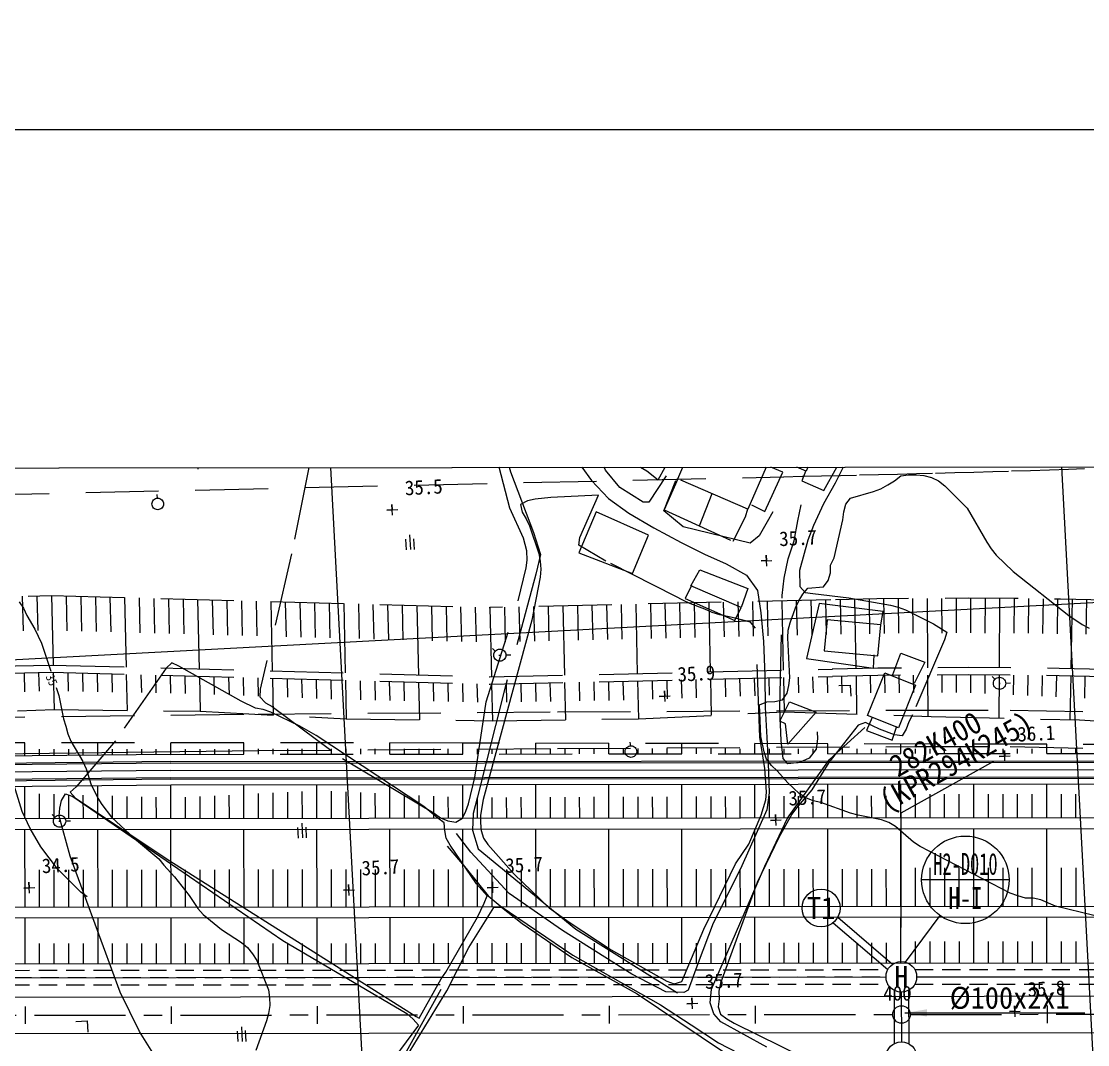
# Model space of a CAD drawing. Header units: millimetres. Extents: x 12262 to 13058, y 1103 to 1809.
# Drawn here: x 12825.9 to 12972, y 1493.7 to 1633.9 of the extents above; entities that cross this region are included whole.
import ezdxf
from ezdxf.enums import TextEntityAlignment as Align
from ezdxf.xclip import XClip

# ---------------------------------------------------------------- set-up
doc = ezdxf.new("R2010")
doc.units = ezdxf.units.MM
doc.header["$LTSCALE"] = 10
doc.header["$MEASUREMENT"] = 0
doc.header["$XCLIPFRAME"] = 2
for name, pattern in [('A-CENTR01', [2, 1.25, -0.25, 0.25, -0.25]), ('DASHEDX2', [1.5, 1, -0.5]), ('HIDDEN', [0.375, 0.25, -0.125])]:
    doc.linetypes.add(name, pattern=pattern)
for name, color, linetype in [('TN-CABL', 4, 'Continuous'), ('TN-MANH', 4, 'Continuous'), ('TT-WIRE-EQPM', 6, 'Continuous'), ('TZ-BASE', 253, 'Continuous'), ('TZ-CABL', 4, 'Continuous')]:
    doc.layers.add(name, color=color, linetype=linetype)
doc.layers.add('TX-PAPR', color=2, linetype='Continuous', plot=False)
doc.styles.add('GR', font='GulimChe.ttf')
doc.styles.get("Standard").update_dxf_attribs({"font": 'GulimChe.ttf'})
doc.linetypes.add('ZIGZAG', pattern='A,0.0001,-0.2,[131,ltypeshp.shx,S=0.2,R=0,X=-0.2,Y=0],-0.4,[131,ltypeshp.shx,S=0.2,R=180,X=0.2,Y=0],-0.2', length=0.8001)
doc.dimstyles.get("Standard").update_dxf_attribs({"dimtxt": 0.18, "dimasz": 0.18, "dimexe": 0.18, "dimexo": 0.0625, "dimgap": 0.09, "dimtad": 0, "dimtih": 1, "dimtoh": 1, "dimdec": 4, "dimzin": 0, "dimdsep": 46, "dimtxsty": 'Standard', "dimcen": 0.09, "dimadec": 0, "dimazin": 0, "dimtfac": 1, "dimtdec": 4, "dimtofl": 0, "dimtmove": 0, "dimatfit": 3, "dimfxl": 0, "dimtolj": 1, "dimtzin": 0, "dimarcsym": 0})

# ---------------------------------------------------------------- blocks, each defined once
blk = doc.blocks.new('JD-FG1DGHDHG')
at = {"layer": 'TZ-BASE'}
for p, q in [((518.52, 136.58), (537.1, -213.28)), ((618.66, 136.58), (637.24, -213.28)), ((699.43, 60.82), (154.41, 31.88)), ((549.34, 54.54, 36), (542.7, 29.98, 36)), ((545.66, 45.19, 36.68), (541.86, 30.14, 36.68)), ((541.53, 32.98, 36), (543.09, 43.35, 36)), ((594.06, 40.17, 37), (590.02, 35.05, 37)), ((590.13, 35.47, 36.27), (594.98, 39.84, 36.27)), ((492.3, 38.02, 36), (486.9, 31.71, 36)), ((534.57, 29.01, 36), (519.82, 38.76, 36)), ((581.29, 34.2, 36), (580.6, 38.5, 36)), ((581.54, 38.49, 36.61), (581.74, 34.95, 36.61)), ((486.19, 37.96, 35), (487.85, 35.16, 35)), ((614.17, 35.17, 36.1), (614.09, 36.67, 36.1)), ((499.89, 36.16), (319.88, 34.22)), ((487.85, 35.16, 35), (488.28, 34.19, 35)), ((523.41, 35.58, 36), (535.96, 28.08, 36)), ((581.52, 35.49, 36), (581.19, 36.5, 36)), ((582.19, 34.63, 36), (581.52, 35.49, 36)), ((584.44, 34.86, 36.45), (583.77, 35.61, 36.45)), ((584.38, 27.43, 36.27), (590.13, 35.47, 36.27)), ((587.35, 35.66, 36.45), (586, 35.03, 36.45)), ((499.9, 33.96), (319.91, 32.02)), ((488.28, 34.19, 35), (488.91, 32.12, 35)), ((499.9, 33.96), (649.48, 34.11)), ((581.51, 30.98, 36), (581.29, 34.2, 36)), ((581.74, 34.95, 36.61), (581.88, 30.91, 36.61)), ((582.97, 33.88, 36), (582.19, 34.63, 36)), ((584.4, 32.24, 36), (582.97, 33.88, 36)), ((586, 35.03, 36.45), (584.44, 34.86, 36.45)), ((590.02, 35.05, 37), (587.7, 31.32, 37)), ((540.66, 29.39, 36), (541.53, 32.98, 36)), ((585.99, 30.79, 36), (584.4, 32.24, 36)), ((499.92, 31.96), (319.93, 30.02)), ((479.52, 28.32, 35), (478.44, 31.9, 35)), ((479.91, 27.38), (479.9, 31.75)), ((481.91, 27.39), (481.9, 30.75)), ((483.91, 27.39), (483.9, 30.69)), ((484.89, 29.84, 35), (485.45, 30.76, 35)), ((485.45, 30.76, 35), (486.46, 30.37, 35)), ((486.9, 31.71, 36), (486.12, 30.96, 36)), ((486.12, 30.96, 36), (486.83, 30.14, 36)), ((488.91, 32.12, 35), (489.88, 30.17, 35)), ((489.91, 27.39), (489.9, 31.86)), ((499.91, 27.4), (499.9, 31.96)), ((650.69, 32.11), (499.91, 31.96)), ((509.91, 27.41), (509.9, 31.97)), ((511.91, 27.41), (511.9, 30.79)), ((513.91, 27.42), (513.9, 30.89)), ((515.91, 27.42), (515.9, 30.99)), ((517.91, 27.42), (517.9, 31.09)), ((519.91, 27.42), (519.9, 31.98)), ((521.91, 27.42), (521.9, 31.11)), ((523.91, 27.42), (523.9, 31.01)), ((525.91, 27.43), (525.9, 30.92)), ((527.91, 27.43), (527.9, 30.82)), ((529.91, 27.43), (529.9, 31.99)), ((539.91, 27.44), (539.9, 32)), ((549.91, 27.45), (549.9, 32.01)), ((559.91, 27.46), (559.9, 32.02)), ((569.91, 27.47), (569.9, 32.03)), ((579.91, 27.48), (579.9, 32.04)), ((581.41, 29.91, 36), (581.51, 30.98, 36)), ((581.88, 30.91, 36.61), (581.53, 28.58, 36.61)), ((587.7, 31.32, 37), (585.61, 28.85, 37)), ((586.9, 30.22, 36), (585.99, 30.79, 36)), ((589.91, 27.48), (589.9, 32.05)), ((599.91, 27.49), (599.9, 32.06)), ((601.9, 27.5), (601.9, 30.69)), ((603.9, 27.5), (603.9, 30.69)), ((605.9, 27.5), (605.9, 30.69)), ((607.9, 27.5), (607.9, 30.7)), ((609.9, 27.5), (609.9, 32.07)), ((611.9, 27.5), (611.9, 30.7)), ((613.9, 27.51), (613.9, 30.7)), ((615.9, 27.51), (615.9, 30.7)), ((617.9, 27.51), (617.9, 30.7)), ((619.9, 27.51), (619.9, 32.08)), ((621.9, 27.51), (621.9, 30.71)), ((623.9, 27.51), (623.9, 30.71)), ((484.69, 28.77, 35), (484.89, 29.84, 35)), ((485.91, 27.39), (485.9, 30.63)), ((486.46, 30.37, 35), (515.22, 10.64, 35)), ((486.83, 30.14, 36), (499.75, 21.56, 36)), ((487.91, 27.39), (487.9, 30.57)), ((489.88, 30.17, 35), (490.45, 29.28, 35)), ((490.45, 29.28, 35), (491.74, 27.56, 35)), ((491.91, 27.4), (491.9, 30.46)), ((493.91, 27.4), (493.9, 30.4)), ((495.91, 27.4), (495.9, 30.34)), ((497.91, 27.4), (497.9, 30.28)), ((501.91, 27.4), (501.9, 30.29)), ((503.91, 27.41), (503.9, 30.39)), ((505.91, 27.41), (505.9, 30.49)), ((507.91, 27.41), (507.9, 30.59)), ((531.91, 27.43), (531.9, 30.63)), ((533.91, 27.43), (533.9, 30.54)), ((535.91, 27.44), (535.9, 30.44)), ((537.91, 27.44), (537.9, 30.35)), ((540.32, 28.38, 36), (540.66, 29.39, 36)), ((541.86, 30.14, 36.68), (541.31, 28.06, 36.68)), ((541.91, 27.44), (541.9, 30.25)), ((542.7, 29.98, 36), (542.33, 27.84, 36)), ((543.91, 27.44), (543.9, 30.26)), ((545.91, 27.44), (545.9, 30.27)), ((547.91, 27.45), (547.9, 30.28)), ((551.91, 27.45), (551.9, 30.29)), ((553.91, 27.45), (553.9, 30.3)), ((555.91, 27.45), (555.9, 30.31)), ((557.91, 27.46), (557.9, 30.32)), ((561.91, 27.46), (561.9, 30.33)), ((563.91, 27.46), (563.9, 30.34)), ((565.91, 27.46), (565.9, 30.35)), ((567.91, 27.46), (567.9, 30.36)), ((571.91, 27.47), (571.9, 30.37)), ((573.91, 27.47), (573.9, 30.38)), ((575.91, 27.47), (575.9, 30.39)), ((577.91, 27.47), (577.9, 30.4)), ((581.07, 28.9, 36), (581.41, 29.91, 36)), ((581.91, 27.48), (581.9, 30.42)), ((583.91, 27.48), (583.9, 30.42)), ((585.91, 27.48), (585.9, 30.43)), ((587.88, 29.77, 36), (586.9, 30.22, 36)), ((588.96, 29.57, 36), (587.88, 29.77, 36)), ((587.91, 27.48), (587.9, 30.44)), ((593, 28.08, 36), (588.96, 29.57, 36)), ((591.91, 27.49), (591.9, 30.46)), ((593.91, 27.49), (593.9, 30.46)), ((595.91, 27.49), (595.9, 30.47)), ((597.91, 27.49), (597.9, 30.48)), ((480.62, 25.99, 35), (479.52, 28.32, 35)), ((483.63, 27.93, 35.23), (484.02, 27.56, 35.23)), ((484.59, 27.7, 35), (484.69, 28.77, 35)), ((536.46, 27.43, 36), (534.57, 29.01, 36)), ((535.96, 28.08, 36), (536.85, 27.45, 36)), ((539.83, 27.44, 36), (540.32, 28.38, 36)), ((541.31, 28.06, 36.68), (541.2, 25.78, 36.68)), ((542.33, 27.84, 36), (542.31, 26.77, 36)), ((581.53, 28.58, 36.61), (577.95, 20.47, 36.61)), ((579.09, 23.87, 36), (580.79, 27.85, 36)), ((580.79, 27.85, 36), (581.07, 28.9, 36)), ((582.82, 26.41, 35.74), (582.74, 27.91, 35.74)), ((582.74, 27.91, 35.74), (582.78, 27.16, 35.74)), ((584.98, 27.97, 37), (583.2, 24.77, 37)), ((585.61, 28.85, 37), (584.98, 27.97, 37)), ((594.04, 27.81, 36), (593, 28.08, 36)), ((597.27, 27.21, 36), (594.04, 27.81, 36)), ((484.53, 27.01, 35.23), (484.74, 27, 35.23)), ((486.08, 22.19, 35), (484.59, 27.7, 35)), ((484.64, 27.08, 35.23), (484.65, 26.92, 35.23)), ((485.48, 27.05, 35.23), (486.16, 27.07, 35.23)), ((491.74, 27.56, 35), (494.89, 24.61, 35)), ((517.82, 26.74, 36.2), (517.93, 24.73, 36.2)), ((537.34, 26.79, 36), (536.46, 27.43, 36)), ((536.85, 27.45, 36), (537.86, 27.03, 36)), ((537.42, 25.73, 36), (537.34, 26.79, 36)), ((537.86, 27.03, 36), (538.93, 26.87, 36)), ((538.93, 26.87, 36), (539.83, 27.44, 36)), ((542.31, 26.77, 36), (542.39, 25.71, 36)), ((581.27, 20.83, 36.27), (584.38, 27.43, 36.27)), ((582.03, 27.12, 35.74), (583.53, 27.2, 35.74)), ((582.78, 27.16, 35.74), (582.03, 27.12, 35.74)), ((598.28, 26.83, 36), (597.27, 27.21, 36)), ((599.19, 26.26, 36), (598.28, 26.83, 36)), ((479.92, 15.21), (479.91, 25.88)), ((482.08, 23.5, 35), (480.62, 25.99, 35)), ((489.92, 15.22), (489.91, 25.89)), ((499.92, 15.23), (499.91, 25.9)), ((509.92, 15.24), (509.91, 25.91)), ((517.26, 26.14, 36.2), (517.34, 24.7, 36.2)), ((518.49, 24.74, 36.2), (518.41, 26.2, 36.2)), ((519.92, 15.25), (519.91, 25.92)), ((529.92, 15.26), (529.91, 25.93)), ((537.61, 24.68, 36), (537.42, 25.73, 36)), ((540.98, 22.75, 36.61), (539.02, 25.33, 36.61)), ((539.92, 15.27), (539.91, 25.94)), ((541.2, 25.78, 36.68), (541.99, 23.22, 36.68)), ((542.39, 25.71, 36), (542.72, 24.69, 36)), ((549.92, 15.28), (549.91, 25.95)), ((559.92, 15.29), (559.91, 25.96)), ((569.92, 15.3), (569.91, 25.97)), ((579.92, 15.31), (579.91, 25.98)), ((589.92, 15.31), (589.91, 25.98)), ((601.63, 24.13, 36), (599.19, 26.26, 36)), ((599.92, 15.32), (599.91, 25.99)), ((609.91, 15.33), (609.9, 26)), ((619.91, 15.34), (619.9, 26.01)), ((484.38, 20.48, 35), (482.08, 23.5, 35)), ((494.89, 24.61, 35), (498.24, 21.85, 35)), ((538.15, 23.74, 36), (537.61, 24.68, 36)), ((537.75, 23.57, 36.61), (540.34, 20.52, 36.61)), ((541.79, 18.44, 36), (538.15, 23.74, 36)), ((542.72, 24.69, 36), (543.33, 23.8, 36)), ((543.33, 23.8, 36), (546.92, 19.73, 36)), ((577.26, 21.16, 36), (579.09, 23.87, 36)), ((583.2, 24.77, 37), (580.21, 18.59, 37)), ((602.54, 23.54, 36), (601.63, 24.13, 36)), ((614.9, 17.16, 36), (602.54, 23.54, 36)), ((492.95, 3.6, 35), (486.08, 22.19, 35)), ((546.24, 17.09, 36.61), (540.98, 22.75, 36.61)), ((541.99, 23.22, 36.68), (555.38, 12.21, 36.68)), ((487.55, 17.28, 35), (484.38, 20.48, 35)), ((498.24, 21.85, 35), (498.92, 20.99, 35)), ((498.92, 20.99, 35), (500.41, 19.39, 35)), ((499.75, 21.56, 36), (533.52, 0.24, 36)), ((540.34, 20.52, 36.61), (543.35, 16.78, 36.61)), ((572.9, 12.23, 36), (577.26, 21.16, 36)), ((573.96, 3.99, 36.27), (581.27, 20.83, 36.27)), ((577.95, 20.47, 36.61), (574.2, 13.02, 36.61)), ((601.91, 15.33), (601.91, 20.6)), ((603.91, 15.33), (603.91, 20.6)), ((605.91, 15.33), (605.91, 20.6)), ((607.91, 15.33), (607.91, 20.6)), ((611.91, 15.33), (611.91, 20.61)), ((613.91, 15.34), (613.91, 20.61)), ((615.91, 15.34), (615.91, 20.61)), ((617.91, 15.34), (617.91, 20.61)), ((621.91, 15.34), (621.91, 20.61)), ((623.91, 15.34), (623.91, 20.62)), ((481.92, 15.22), (481.91, 20.34)), ((483.92, 15.22), (483.91, 20.34)), ((485.92, 15.22), (485.91, 20.35)), ((487.92, 15.22), (487.91, 20.35)), ((491.92, 15.23), (491.91, 20.35)), ((493.92, 15.23), (493.91, 20.35)), ((495.92, 15.23), (495.91, 20.36)), ((497.92, 15.23), (497.91, 20.36)), ((500.41, 19.39, 35), (502.41, 16.81, 35)), ((501.92, 15.23), (501.91, 20.36)), ((503.92, 15.24), (503.91, 20.36)), ((505.92, 15.24), (505.91, 20.36)), ((507.92, 15.24), (507.91, 20.37)), ((511.92, 15.24), (511.91, 20.37)), ((513.92, 15.25), (513.91, 20.37)), ((515.92, 15.25), (515.91, 20.37)), ((517.92, 15.25), (517.91, 20.38)), ((521.92, 15.25), (521.91, 20.38)), ((523.92, 15.25), (523.91, 20.38)), ((525.92, 15.26), (525.91, 20.38)), ((527.92, 15.26), (527.91, 20.38)), ((531.92, 15.26), (531.91, 20.39)), ((533.92, 15.26), (533.91, 20.39)), ((535.92, 15.27), (535.91, 20.39)), ((537.92, 15.27), (537.91, 20.39)), ((541.92, 15.27), (541.91, 20.4)), ((543.92, 15.27), (543.91, 20.4)), ((545.92, 15.27), (545.91, 20.4)), ((546.92, 19.73, 36), (551.74, 15.15, 36)), ((547.92, 15.28), (547.91, 20.4)), ((551.92, 15.28), (551.91, 20.41)), ((553.92, 15.28), (553.91, 20.41)), ((555.92, 15.28), (555.91, 20.41)), ((557.92, 15.29), (557.91, 20.41)), ((561.92, 15.29), (561.91, 20.41)), ((563.92, 15.29), (563.91, 20.42)), ((565.92, 15.29), (565.91, 20.42)), ((567.92, 15.29), (567.91, 20.42)), ((571.92, 15.3), (571.91, 20.42)), ((573.92, 15.3), (573.91, 20.43)), ((575.92, 15.3), (575.91, 20.43)), ((577.92, 15.3), (577.91, 20.43)), ((581.92, 15.31), (581.91, 20.43)), ((583.92, 15.31), (583.91, 20.43)), ((585.92, 15.31), (585.91, 20.44)), ((587.92, 15.31), (587.91, 20.44)), ((591.92, 15.32), (591.91, 20.44)), ((593.92, 15.32), (593.91, 20.44)), ((595.92, 15.32), (595.91, 20.45)), ((597.92, 15.32), (597.91, 20.45)), ((479.74, 17.85, 34.47), (481.24, 17.93, 34.47)), ((480.49, 17.89, 34.47), (479.74, 17.85, 34.47)), ((480.53, 17.14, 34.47), (480.45, 18.64, 34.47)), ((480.45, 18.64, 34.47), (480.49, 17.89, 34.47)), ((523.54, 17.54, 35.71), (525.04, 17.62, 35.71)), ((524.29, 17.58, 35.71), (523.54, 17.54, 35.71)), ((524.33, 16.83, 35.71), (524.25, 18.33, 35.71)), ((524.25, 18.33, 35.71), (524.29, 17.58, 35.71)), ((543.22, 16.8, 36), (541.79, 18.44, 36)), ((543.24, 17.89, 35.71), (544.73, 17.97, 35.71)), ((543.98, 17.93, 35.71), (543.24, 17.89, 35.71)), ((544.02, 17.18, 35.71), (543.94, 18.68, 35.71)), ((543.94, 18.68, 35.71), (543.98, 17.93, 35.71)), ((580.21, 18.59, 37), (575.19, 4.8, 37)), ((488.43, 16.65, 35), (487.55, 17.28, 35)), ((502.41, 16.81, 35), (503.59, 15.02, 35)), ((542.84, 15.78, 36), (543.22, 16.8, 36)), ((543.35, 16.78, 36.61), (545.01, 15.4, 36.61)), ((553.54, 12.02, 36.61), (546.24, 17.09, 36.61)), ((615.92, 16.79, 36), (614.9, 17.16, 36)), ((616.96, 16.48, 36), (615.92, 16.79, 36)), ((618.03, 16.45, 36), (616.96, 16.48, 36)), ((619.07, 16.22, 36), (618.03, 16.45, 36)), ((621.09, 15.38, 36), (619.07, 16.22, 36)), ((503.59, 15.02, 35), (504.3, 14.2, 35)), ((540.73, 9.72, 36), (544.14, 15.2, 36)), ((541.89, 13.86, 36), (542.84, 15.78, 36)), ((544.14, 15.2, 36), (545.21, 15.21, 36)), ((545.01, 15.4, 36.61), (554.97, 8.64, 36.61)), ((545.21, 15.21, 36), (548.04, 13, 36)), ((551.74, 15.15, 36), (554.46, 13.18, 36)), ((626.33, 14.09, 36), (621.09, 15.38, 36)), ((479.92, 7.45), (479.92, 13.75)), ((489.92, 7.46), (489.92, 13.76)), ((499.92, 7.47), (499.92, 13.77)), ((504.3, 14.2, 35), (506.85, 12.18, 35)), ((509.92, 7.48), (509.92, 13.78)), ((519.92, 7.49), (519.92, 13.79)), ((529.92, 7.5), (529.92, 13.8)), ((537.58, 6.31, 36), (541.89, 13.86, 36)), ((539.92, 7.51), (539.92, 13.81)), ((549.92, 7.52), (549.92, 13.82)), ((554.46, 13.18, 36), (560.21, 9.39, 36)), ((559.92, 7.53), (559.92, 13.83)), ((569.92, 7.54), (569.92, 13.84)), ((579.92, 7.55), (579.92, 13.85)), ((589.92, 7.55), (589.92, 13.85)), ((599.92, 7.56), (599.92, 13.86)), ((609.92, 7.57), (609.91, 13.87)), ((619.92, 7.58), (619.91, 13.88)), ((506.85, 12.18, 35), (509.59, 10.39, 35)), ((548.04, 13, 36), (554.82, 8.33, 36)), ((563.04, 6.05, 36.61), (553.54, 12.02, 36.61)), ((555.38, 12.21, 36.68), (569.3, 3.49, 36.68)), ((569.88, 5.06, 36), (572.9, 12.23, 36)), ((574.2, 13.02, 36.61), (572.13, 7.6, 36.61)), ((483.92, 7.46), (483.92, 10.23)), ((485.92, 7.46), (485.92, 10.23)), ((487.92, 7.46), (487.92, 10.23)), ((491.92, 7.47), (491.92, 10.24)), ((493.92, 7.47), (493.92, 10.24)), ((495.92, 7.47), (495.92, 10.24)), ((497.92, 7.47), (497.92, 10.24)), ((501.92, 7.47), (501.92, 10.24)), ((503.92, 7.48), (503.92, 10.25)), ((505.92, 7.48), (505.92, 10.25)), ((507.92, 7.48), (507.92, 10.25)), ((509.59, 10.39, 35), (510.4, 9.68, 35)), ((511.92, 7.48), (511.92, 10.25)), ((513.92, 7.49), (513.92, 10.26)), ((515.22, 10.64, 35), (532.22, 0.64, 35)), ((515.92, 7.49), (515.92, 10.26)), ((517.92, 7.49), (517.92, 10.26)), ((521.92, 7.49), (521.92, 10.26)), ((523.92, 7.49), (523.92, 10.26)), ((525.92, 7.5), (525.92, 10.27)), ((527.92, 7.5), (527.92, 10.27)), ((531.92, 7.5), (531.92, 10.27)), ((533.92, 7.5), (533.92, 10.27)), ((535.92, 7.51), (535.92, 10.27)), ((537.92, 7.51), (537.92, 10.28)), ((541.92, 7.51), (541.92, 10.28)), ((543.92, 7.51), (543.92, 10.28)), ((545.92, 7.51), (545.92, 10.28)), ((547.92, 7.52), (547.92, 10.29)), ((551.92, 7.52), (551.92, 10.29)), ((553.92, 7.52), (553.92, 10.29)), ((555.92, 7.52), (555.92, 10.29)), ((557.92, 7.53), (557.92, 10.29)), ((561.92, 7.53), (561.92, 10.3)), ((563.92, 7.53), (563.92, 10.3)), ((565.92, 7.53), (565.92, 10.3)), ((567.92, 7.53), (567.92, 10.3)), ((571.92, 7.54), (571.92, 10.31)), ((573.92, 7.54), (573.92, 10.31)), ((575.92, 7.54), (575.92, 10.31)), ((577.92, 7.54), (577.92, 10.31)), ((581.92, 7.55), (581.92, 10.32)), ((583.92, 7.55), (583.92, 10.32)), ((585.92, 7.55), (585.92, 10.32)), ((587.92, 7.55), (587.92, 10.32)), ((591.92, 7.56), (591.92, 10.33)), ((593.92, 7.56), (593.92, 10.33)), ((595.92, 7.56), (595.92, 10.33)), ((597.92, 7.56), (597.92, 10.33)), ((601.92, 7.57), (601.92, 10.5)), ((603.92, 7.57), (603.92, 10.5)), ((605.92, 7.57), (605.92, 10.51)), ((607.92, 7.57), (607.92, 10.51)), ((611.92, 7.57), (611.92, 10.51)), ((613.92, 7.58), (613.92, 10.51)), ((615.92, 7.58), (615.92, 10.52)), ((617.92, 7.58), (617.92, 10.52)), ((621.92, 7.58), (621.92, 10.52)), ((623.92, 7.58), (623.92, 10.52)), ((481.92, 7.46), (481.92, 10.23)), ((510.4, 9.68, 35), (511.08, 8.82, 35)), ((511.08, 8.82, 35), (511.65, 7.92, 35)), ((537.69, 3.76, 36), (540.73, 9.72, 36)), ((560.21, 9.39, 36), (567.86, 5.11, 36)), ((511.65, 7.92, 35), (513.25, 3.91, 35)), ((554.82, 8.33, 36), (563.78, 3.37, 36)), ((554.97, 8.64, 36.61), (566.96, 1.83, 36.61)), ((572.13, 7.6, 36.61), (570.77, 3.84, 36.61)), ((536.94, 5.43, 36), (537.58, 6.31, 36)), ((567.69, 3.64, 36.61), (563.04, 6.05, 36.61)), ((533.93, 0.02, 36), (536.94, 5.43, 36)), ((567.86, 5.11, 36), (568.87, 4.73, 36)), ((568.87, 4.73, 36), (569.88, 5.06, 36)), ((575.19, 4.8, 37), (574.98, 3.73, 37)), ((495.61, -1.82, 35), (492.95, 3.6, 35)), ((513.25, 3.91, 35), (513.41, 2.85, 35)), ((527.16, -13.49, 36.55), (536.92, 4, 36.55)), ((530.28, -8.33, 36), (537.69, 3.76, 36)), ((563.78, 3.37, 36), (575.49, -4.49, 36)), ((570.15, 3.53, 36.61), (567.69, 3.64, 36.61)), ((570.77, 3.84, 36.61), (570.15, 3.53, 36.61)), ((573.8, 2.13, 36.27), (573.96, 3.99, 36.27)), ((574.98, 3.73, 37), (575, 2.66, 37)), ((480, -0.78), (480, 1.62)), ((500, -0.76), (500, 1.64)), ((513.46, 1.75, 35), (513.29, 0.68, 35)), ((513.41, 2.85, 35), (513.46, 1.75, 35)), ((520, -0.74), (520, 1.66)), ((540, -0.72), (540, 1.68)), ((560, -0.71), (560, 1.69)), ((566.96, 1.83, 36.61), (571.2, -0.9, 36.61)), ((570.58, 2, 35.74), (572.08, 2.08, 35.74)), ((571.33, 2.04, 35.74), (570.58, 2, 35.74)), ((571.37, 1.29, 35.74), (571.29, 2.79, 35.74)), ((571.29, 2.79, 35.74), (571.33, 2.04, 35.74)), ((574.29, 0.59, 36.27), (573.8, 2.13, 36.27)), ((575, 2.66, 37), (574.87, 1.59, 37)), ((574.87, 1.59, 37), (575.2, 0.58, 37)), ((580, -0.69), (580, 1.71)), ((615.56, 0.21, 35.78), (615.48, 1.71, 35.78)), ((615.48, 1.71, 35.78), (615.52, 0.96, 35.78)), ((620, -0.65), (620, 1.75)), ((513.29, 0.68, 35), (512.98, -0.36, 35)), ((532.22, 0.64, 35), (533.11, -0.1, 35)), ((533.52, 0.24, 36), (533.93, 0.02, 36)), ((575.23, -0.5, 36.27), (574.29, 0.59, 36.27)), ((575.2, 0.58, 37), (576.08, -0.06, 37)), ((614.77, 0.92, 35.78), (616.27, 1, 35.78)), ((615.52, 0.96, 35.78), (614.77, 0.92, 35.78)), ((486.88, -0.44, 35.12), (488.42, -0.36, 35.12)), ((488.42, -0.36, 35.12), (488.5, -1.88, 35.12)), ((509.55, -1.15, 36.2), (509.66, -3.16, 36.2)), ((512.98, -0.36, 35), (511.53, -4.41, 35)), ((533.82, -0.92, 35), (530.44, -5.51, 35)), ((533.11, -0.1, 35), (533.82, -0.92, 35)), ((571.2, -0.9, 36.61), (574.9, -3.36, 36.61)), ((581.53, -3.95, 36.27), (575.23, -0.5, 36.27)), ((576.08, -0.06, 37), (577.06, -0.65, 37)), ((577.06, -0.65, 37), (592.06, -8.04, 37)), ((399.94, -2.15), (700, -1.88)), ((509.03, -23.13, 35), (495.61, -1.82, 35)), ((508.99, -1.75, 36.2), (509.07, -3.2, 36.2)), ((510.22, -3.16, 36.2), (510.14, -1.69, 36.2)), ((574.93, -3.36, 36.61), (617.86, -25.37, 36.61))]:
    blk.add_line(p, q, dxfattribs=at)
at = {"layer": 'TZ-BASE', "linetype": 'DASHEDX2'}
for p, q in [((521.08, 86.76, 36), (516.44, 63.61, 36)), ((546.34, 69.89, 36), (541.69, 87.43, 36)), ((543.69, 85.16, 36.68), (546.42, 74.88, 36.68)), ((569.35, 73.9, 38.77), (572.35, 80.89, 38.77)), ((589.37, 72.3, 37.63), (594.32, 81.4, 37.63)), ((594.75, 81.07, 37), (590.9, 73.3, 37)), ((559.45, 75.11, 36.45), (558.13, 77.47, 36.45)), ((566.65, 73.76, 37.53), (569.41, 78.68, 37.53)), ((503.64, 75.25, 35.37), (503.56, 76.75, 35.37)), ((555.52, 76.46, 36.61), (557.52, 73.67, 36.61)), ((561.49, 77.01, 37.53), (565.1, 75.01, 37.53)), ((581.97, 76.76, 38.77), (578.96, 69.77, 38.77)), ((586.91, 74.95, 38.13), (582.63, 76.86, 38.13)), ((587.67, 76.84, 38.13), (586.91, 74.95, 38.13)), ((546.42, 74.88, 36.68), (549.57, 66.53, 36.68)), ((561.4, 72.71, 36.45), (559.45, 75.11, 36.45)), ((565.1, 75.01, 37.53), (566.65, 73.76, 37.53)), ((581.26, 69.45, 38.13), (583.75, 74.81, 38.13)), ((583.75, 74.81, 38.13), (581.62, 75.71, 38.13)), ((586.9, 75.06, 37.63), (586.36, 73.62, 37.63)), ((383.25, 69.63), (583.85, 74.19)), ((557.52, 73.67, 36.61), (559.87, 71.19, 36.61)), ((567.76, 74.31, 36.45), (565.4, 70.69, 36.45)), ((567.44, 69.54, 36.45), (569.07, 73.66, 36.45)), ((569.37, 73.92, 37.47), (567.47, 69.68, 37.47)), ((578.96, 69.77, 38.77), (569.35, 73.9, 38.77)), ((586.36, 73.62, 37.63), (589.37, 72.3, 37.63)), ((590.9, 73.3, 37), (589.33, 70.46, 37)), ((597.15, 72.55, 36), (598.12, 73.06, 36)), ((598.12, 73.06, 36), (599.02, 73.63, 36)), ((599.02, 73.63, 36), (599.88, 74.31, 36)), ((599.88, 74.31, 36), (600.94, 74.46, 36)), ((600.94, 74.46, 36), (602, 74.47, 36)), ((602, 74.47, 36), (603.07, 74.38, 36)), ((603.07, 74.38, 36), (604.11, 74.11, 36)), ((604.11, 74.11, 36), (605.06, 73.62, 36)), ((605.06, 73.62, 36), (605.91, 72.95, 36)), ((498.05, 71.23, 36.2), (498, 71.74, 36.2)), ((558.48, 71.67, 36), (551.93, 71.34, 36)), ((555.93, 65.88, 36), (558.48, 71.67, 36)), ((564.58, 70.72, 36.45), (561.4, 72.71, 36.45)), ((572.33, 67.48, 36.89), (574.05, 71.89, 36.89)), ((593.02, 71.27, 36), (596.14, 72.15, 36)), ((596.14, 72.15, 36), (597.15, 72.55, 36)), ((605.91, 72.95, 36), (608.99, 69.89, 36)), ((530.27, 68.91, 35.53), (530.19, 70.41, 35.53)), ((530.19, 70.41, 35.53), (530.23, 69.66, 35.53)), ((548.75, 70.88, 36), (547.78, 70.41, 36)), ((547.78, 70.41, 36), (548.04, 69.36, 36)), ((549.8, 71.11, 36), (548.75, 70.88, 36)), ((551.93, 71.34, 36), (549.8, 71.11, 36)), ((559.87, 71.19, 36.61), (562.63, 69.18, 36.61)), ((565.4, 70.69, 36.45), (564.58, 70.72, 36.45)), ((579.44, 70.32, 38.13), (581.26, 69.45, 38.13)), ((585.79, 68.16, 36.45), (586.26, 70.34, 36.45)), ((589.33, 70.46, 37), (587.93, 67.52, 37)), ((592.11, 69.38, 36), (592.35, 70.42, 36)), ((592.35, 70.42, 36), (593.02, 71.27, 36)), ((529.48, 69.62, 35.53), (530.98, 69.7, 35.53)), ((530.23, 69.66, 35.53), (529.48, 69.62, 35.53)), ((548.2, 65.78, 36), (546.34, 69.89, 36)), ((548.04, 69.36, 36), (548.58, 68.42, 36)), ((558.14, 69.4, 37.6), (555.77, 63.76, 37.6)), ((565.32, 66.21, 37.6), (558.14, 69.4, 37.6)), ((562.63, 69.18, 36.61), (566.05, 67.17, 36.61)), ((570.09, 67.35, 36.45), (567.44, 69.54, 36.45)), ((567.47, 69.68, 37.47), (576.93, 65.35, 37.47)), ((576.93, 65.35, 37.47), (578.63, 68.72, 37.47)), ((578.63, 68.72, 37.47), (578.93, 69.8, 37.47)), ((582.36, 69.39, 36.45), (581.57, 68, 36.45)), ((591.94, 68.31, 36), (592.11, 69.38, 36)), ((608.99, 69.89, 36), (611.69, 65.21, 36)), ((548.58, 68.42, 36), (549.05, 67.45, 36)), ((549.05, 67.45, 36), (550.32, 63.67, 36)), ((579.25, 65.09, 36.45), (570.09, 67.35, 36.45)), ((581.57, 68, 36.45), (580.48, 66.11, 36.45)), ((585.27, 65.43, 36.45), (585.79, 68.16, 36.45)), ((587.93, 67.52, 37), (587.17, 65.5, 37)), ((590.76, 63.07, 36), (591.94, 68.31, 36)), ((532.6, 66.22, 36.2), (532.71, 64.21, 36.2)), ((548.66, 64.06, 36), (548.2, 65.78, 36)), ((549.57, 66.53, 36.68), (550.52, 63.56, 36.68)), ((555.77, 64.8, 36), (555.93, 65.88, 36)), ((563.14, 60.93, 37.6), (565.32, 66.21, 37.6)), ((566.05, 67.17, 36.61), (569.8, 65.2, 36.61)), ((580.48, 66.11, 36.45), (579.25, 65.09, 36.45)), ((532.04, 65.62, 36.2), (532.12, 64.18, 36.2)), ((533.27, 64.21, 36.2), (533.19, 65.68, 36.2)), ((559.49, 62.63, 36), (555.77, 64.8, 36)), ((569.8, 65.2, 36.61), (573, 63.57, 36.61)), ((584.46, 62.95, 36.45), (585.27, 65.43, 36.45)), ((587.17, 65.5, 37), (586.04, 61.33, 37)), ((611.69, 65.21, 36), (612.29, 64.32, 36)), ((612.29, 64.32, 36), (612.97, 63.46, 36)), ((516.44, 63.61, 36), (512.15, 45.09, 36)), ((548.69, 62.78, 36), (548.66, 64.06, 36)), ((550.52, 63.56, 36.68), (549.89, 60.83, 36.68)), ((550.32, 63.67, 36), (550.51, 62.61, 36)), ((555.77, 63.76, 37.6), (563.14, 60.93, 37.6)), ((573, 63.57, 36.61), (575.97, 62.28, 36.61)), ((581.55, 61.94, 35.74), (581.47, 63.44, 35.74)), ((581.47, 63.44, 35.74), (581.51, 62.69, 35.74)), ((583.94, 60.3, 36.45), (584.46, 62.95, 36.45)), ((590.27, 62.09, 36), (590.76, 63.07, 36)), ((612.97, 63.46, 36), (615.31, 61.22, 36)), ((547.48, 57.19, 36), (548.56, 61.71, 36)), ((548.56, 61.71, 36), (548.69, 62.78, 36)), ((550.59, 61.55, 36), (550.5, 60.45, 36)), ((550.51, 62.61, 36), (550.59, 61.55, 36)), ((569.08, 57.8, 36), (559.49, 62.63, 36)), ((571.13, 59.26, 37.28), (572.38, 61.45, 37.28)), ((572.38, 61.45, 37.28), (578.93, 58.86, 37.28)), ((575.97, 62.28, 36.61), (578.74, 60.7, 36.61)), ((580.76, 62.65, 35.74), (582.25, 62.73, 35.74)), ((581.51, 62.69, 35.74), (580.76, 62.65, 35.74)), ((590.25, 61.02, 36), (590.27, 62.09, 36)), ((549.89, 60.83, 36.68), (545.66, 45.19, 36.68)), ((550.5, 60.45, 36), (549.34, 54.54, 36)), ((578.74, 60.7, 36.61), (580.25, 58.6, 36.61)), ((583.66, 57.91, 36.45), (583.94, 60.3, 36.45)), ((586.04, 61.33, 37), (586.07, 59.16, 37)), ((589.3, 59.1, 36), (589.94, 59.98, 36)), ((589.94, 59.98, 36), (590.25, 61.02, 36)), ((615.31, 61.22, 36), (622.93, 55.17, 36)), ((571.24, 59.27, 37.63), (570.36, 57.52, 37.63)), ((578.01, 56.3, 37.28), (571.13, 59.26, 37.28)), ((578.93, 58.86, 37.28), (578.01, 56.3, 37.28)), ((580.25, 58.6, 36.61), (580.74, 55.57, 36.61)), ((586.07, 59.16, 37), (586.78, 58.34, 37)), ((586.47, 58.12, 36), (587.18, 58.93, 36)), ((587.18, 58.93, 36), (589.3, 59.1, 36)), ((0.48, 46.92), (483.54, 57.91)), ((479.09, 57.07, 35), (479.69, 56.17, 35)), ((479.54, 57.81), (479.65, 53.07)), ((481.54, 57.86), (481.65, 53.11)), ((483.54, 57.91), (483.76, 48.4)), ((483.54, 57.91), (483.76, 48.4)), ((483.54, 57.91), (543.59, 56.27)), ((485.54, 57.85), (485.65, 53.1)), ((487.54, 57.8), (487.65, 53.04)), ((489.55, 57.74), (489.65, 52.99)), ((491.55, 57.69), (491.66, 52.93)), ((493.55, 57.63), (493.77, 48.12)), ((495.55, 57.58), (495.66, 52.82)), ((497.55, 57.52), (497.66, 52.77)), ((499.55, 57.47), (499.66, 52.71)), ((501.56, 57.42), (501.66, 52.66)), ((503.56, 57.36), (503.77, 47.85)), ((505.56, 57.31), (505.67, 52.55)), ((507.56, 57.25), (507.67, 52.5)), ((509.56, 57.2), (509.67, 52.44)), ((511.56, 57.14), (511.67, 52.39)), ((513.57, 57.09), (513.78, 47.58)), ((515.57, 57.03), (515.68, 52.28)), ((517.57, 56.98), (517.68, 52.22)), ((543.09, 43.35, 36), (547.48, 57.19, 36)), ((590.3, 57.33), (543.59, 56.27)), ((570.03, 57.27, 36), (569.08, 57.8, 36)), ((571.01, 56.82, 36), (570.03, 57.27, 36)), ((570.36, 57.52, 37.63), (577.17, 54.49, 37.63)), ((575.58, 57), (575.69, 52.25)), ((577.58, 57.04), (577.69, 52.3)), ((579.58, 57.09), (579.69, 52.34)), ((581.58, 57.13), (581.69, 52.39)), ((583.32, 42.55, 36.45), (583.66, 57.91, 36.45)), ((583.58, 57.18), (583.8, 47.68)), ((585.45, 56.23, 36), (585.91, 57.2, 36)), ((585.58, 57.23), (585.69, 52.48)), ((585.91, 57.2, 36), (586.47, 58.12, 36)), ((586.78, 58.34, 37), (587.85, 58.18, 37)), ((587.58, 57.27), (587.69, 52.52)), ((587.85, 58.18, 37), (592.78, 57.62, 37)), ((589.58, 57.32), (589.69, 52.57)), ((591.57, 57.36), (591.67, 52.61)), ((592.78, 57.62, 37), (598.5, 56.6, 37)), ((593.56, 57.4), (593.74, 47.9)), ((595.55, 57.44), (595.62, 52.69)), ((597.53, 57.46), (597.6, 52.72)), ((599.52, 57.49), (599.57, 52.74)), ((601.51, 57.51), (601.55, 52.76)), ((603.5, 57.52), (603.55, 48.02)), ((605.48, 57.53), (605.5, 52.78)), ((607.47, 57.54), (607.48, 52.79)), ((609.46, 57.54), (609.45, 52.79)), ((611.45, 57.53), (611.43, 52.78)), ((613.43, 57.52), (613.37, 48.02)), ((615.42, 57.51), (615.38, 52.76)), ((617.41, 57.49), (617.35, 52.74)), ((619.4, 57.46), (619.33, 52.71)), ((621.38, 57.43), (621.31, 52.68)), ((623.37, 57.4), (623.19, 47.9)), ((625.36, 57.36), (625.26, 52.61)), ((479.69, 56.17, 35), (480.17, 55.2, 35)), ((519.57, 56.92), (519.68, 52.17)), ((521.57, 56.87), (521.68, 52.12)), ((523.58, 56.82), (523.79, 47.31)), ((525.58, 56.76), (525.69, 52.01)), ((527.58, 56.71), (527.69, 51.95)), ((529.58, 56.65), (529.69, 51.9)), ((531.58, 56.6), (531.69, 51.84)), ((533.58, 56.54), (533.8, 47.03)), ((535.59, 56.49), (535.69, 51.73)), ((537.59, 56.43), (537.7, 51.68)), ((539.59, 56.38), (539.7, 51.62)), ((541.59, 56.33), (541.7, 51.57)), ((543.59, 56.27), (543.81, 46.77)), ((543.59, 56.27), (543.81, 46.77)), ((545.59, 56.32), (545.7, 51.57)), ((547.59, 56.36), (547.7, 51.61)), ((549.59, 56.41), (549.7, 51.66)), ((551.59, 56.45), (551.7, 51.7)), ((553.59, 56.5), (553.81, 47)), ((555.59, 56.54), (555.7, 51.79)), ((557.59, 56.59), (557.7, 51.84)), ((559.59, 56.63), (559.7, 51.89)), ((561.59, 56.68), (561.7, 51.93)), ((563.59, 56.73), (563.8, 47.23)), ((565.59, 56.77), (565.7, 52.02)), ((567.59, 56.82), (567.69, 52.07)), ((569.59, 56.86), (569.69, 52.11)), ((573.03, 56.06, 36), (571.01, 56.82, 36)), ((571.59, 56.91), (571.69, 52.16)), ((574.04, 55.61, 36), (573.03, 56.06, 36)), ((573.59, 56.95), (573.8, 47.46)), ((575.09, 55.26, 36), (574.04, 55.61, 36)), ((577.17, 54.49, 37.63), (578.05, 56.3, 37.63)), ((580.74, 55.57, 36.61), (581.1, 51.61, 36.61)), ((584.73, 54.2, 36), (585.45, 56.23, 36)), ((588.71, 56.82, 39), (586.96, 49.28, 39)), ((597.46, 55.75, 39), (588.71, 56.82, 39)), ((597.16, 53.91, 39), (597.46, 55.75, 39)), ((598.5, 56.6, 37), (599.55, 56.32, 37)), ((599.55, 56.32, 37), (600.56, 55.98, 37)), ((600.56, 55.98, 37), (604.37, 54.02, 37)), ((480.17, 55.2, 35), (481.28, 53.33, 35)), ((577.21, 54.83, 36), (575.09, 55.26, 36)), ((579.29, 54.28, 36), (577.21, 54.83, 36)), ((580, 53.46, 36), (579.29, 54.28, 36)), ((584.45, 53.16, 36), (584.73, 54.2, 36)), ((589.82, 54.59, 39.41), (589.42, 50.32, 39.41)), ((597.16, 53.91, 39.41), (589.82, 54.59, 39.41)), ((622.93, 55.17, 36), (624.76, 53.97, 36)), ((481.28, 53.33, 35), (482.18, 51.38, 35)), ((580.6, 38.5, 36), (580, 53.46, 36)), ((584.43, 52.1, 36), (584.45, 53.16, 36)), ((596.77, 49.64, 39.41), (597.16, 53.91, 39.41)), ((604.37, 54.02, 37), (606.2, 52.89, 37)), ((606.2, 52.89, 37), (605.89, 51.85, 37)), ((624.76, 53.97, 36), (625.71, 53.45, 36)), ((482.18, 51.38, 35), (483.45, 47.57, 35)), ((581.1, 51.61, 36.61), (581.27, 46.93, 36.61)), ((584.71, 46.64, 36), (584.43, 52.1, 36)), ((605.89, 51.85, 37), (601.49, 41.57, 37)), ((543.94, 50.66, 35.76), (544.33, 50.3, 35.76)), ((544.85, 49.74, 35.76), (545.05, 49.73, 35.76)), ((544.96, 49.81, 35.76), (544.97, 49.66, 35.76)), ((545.8, 49.79, 35.76), (546.47, 49.8, 35.76)), ((589.42, 50.32, 39.41), (596.77, 49.64, 39.41)), ((596.14, 47.95, 39), (596.27, 49.8, 39)), ((598.81, 47.08, 38.38), (599.92, 50.04, 38.38)), ((599.92, 50.04, 38.38), (603.17, 48.8, 38.38)), ((383.78, 46.13), (483.52, 48.4)), ((483.52, 48.4), (543.57, 46.77)), ((500.02, 48.7, 36), (499.24, 47.96, 36)), ((501, 48.25, 36), (500.02, 48.7, 36)), ((509.53, 43.45, 36), (501, 48.25, 36)), ((586.96, 49.28, 39), (596.14, 47.95, 39)), ((603.17, 48.8, 38.38), (601.74, 45.86, 38.38)), ((383.8, 45.13), (483.52, 47.4)), ((479.78, 47.32), (479.84, 44.74)), ((481.78, 47.36), (481.84, 44.8)), ((483.52, 47.4), (543.59, 45.77)), ((483.78, 47.4), (483.89, 42.31)), ((483.78, 47.4), (483.89, 42.31)), ((485.78, 47.34), (485.84, 44.81)), ((487.78, 47.29), (487.84, 44.77)), ((489.78, 47.23), (489.84, 44.73)), ((491.79, 47.18), (491.84, 44.69)), ((499.24, 47.96, 36), (492.3, 38.02, 36)), ((493.79, 47.12), (493.9, 42.19)), ((495.79, 47.07), (495.85, 44.62)), ((497.79, 47.01), (497.85, 44.58)), ((499.79, 46.96), (499.85, 44.54)), ((501.8, 46.9), (501.85, 44.5)), ((503.8, 46.85), (503.91, 42.06)), ((503.8, 46.85), (503.91, 42.06)), ((505.8, 46.8), (505.85, 44.38)), ((543.57, 46.77), (590.52, 47.84)), ((543.59, 45.77), (590.54, 46.84)), ((581.27, 46.93, 36.61), (581.33, 42.57, 36.61)), ((587.82, 46.77), (587.87, 44.59)), ((589.82, 46.82), (589.87, 44.6)), ((591.79, 46.86), (591.84, 44.6)), ((593.76, 46.9), (593.85, 41.68)), ((595.35, 41.49, 38.56), (597.69, 47.33, 38.56)), ((595.72, 46.94), (595.75, 44.61)), ((597.68, 46.97), (597.71, 44.61)), ((597.69, 47.33, 38.56), (601.93, 45.63, 38.56)), ((599.64, 46.99), (599.66, 44.61)), ((601.6, 47.01), (601.62, 44.62)), ((603.56, 47.02), (603.6, 41.38)), ((605.52, 47.03), (605.53, 44.62)), ((607.48, 47.04), (607.49, 44.63)), ((609.44, 47.04), (609.44, 44.59)), ((611.41, 47.03), (611.4, 44.5)), ((612.4, 46.81, 36.1), (612.8, 46.44, 36.1)), ((613.37, 47.02), (613.33, 41.14)), ((615.33, 47.01), (615.3, 44.32)), ((617.29, 46.99), (617.26, 44.23)), ((619.25, 46.96), (619.21, 44.14)), ((621.21, 46.93), (621.16, 44.05)), ((623.17, 46.9), (623.06, 40.9)), ((625.13, 46.86), (625.07, 43.87)), ((484.2, 45.31, 35), (484.56, 44.21, 35)), ((507.8, 46.74), (507.86, 44.3)), ((509.8, 46.69), (509.86, 44.22)), ((511.8, 46.63), (511.86, 44.14)), ((513.81, 46.58), (513.92, 41.54)), ((515.81, 46.52), (515.87, 43.98)), ((517.81, 46.47), (517.87, 43.9)), ((519.81, 46.41), (519.87, 43.82)), ((521.81, 46.36), (521.87, 43.74)), ((523.81, 46.31), (523.93, 41.02)), ((523.81, 46.31), (523.93, 41.02)), ((525.82, 46.25), (525.88, 43.62)), ((527.82, 46.2), (527.88, 43.58)), ((529.82, 46.14), (529.88, 43.54)), ((531.82, 46.09), (531.88, 43.5)), ((533.82, 46.03), (533.94, 40.9)), ((535.82, 45.98), (535.88, 43.43)), ((537.83, 45.92), (537.88, 43.39)), ((539.83, 45.87), (539.89, 43.35)), ((541.83, 45.82), (541.89, 43.31)), ((543.83, 45.77), (543.95, 40.77)), ((543.83, 45.77), (543.95, 40.77)), ((545.83, 45.82), (545.89, 43.31)), ((547.83, 45.86), (547.89, 43.35)), ((549.83, 45.91), (549.89, 43.38)), ((551.83, 45.96), (551.89, 43.42)), ((553.83, 46), (553.95, 40.9)), ((555.83, 46.05), (555.89, 43.49)), ((557.83, 46.09), (557.89, 43.52)), ((559.83, 46.14), (559.89, 43.56)), ((561.83, 46.18), (561.89, 43.59)), ((563.83, 46.23), (563.94, 41.03)), ((563.83, 46.23), (563.94, 41.03)), ((565.83, 46.27), (565.88, 43.7)), ((567.83, 46.32), (567.88, 43.77)), ((569.82, 46.36), (569.88, 43.84)), ((571.82, 46.41), (571.88, 43.91)), ((573.82, 46.46), (573.94, 41.51)), ((575.82, 46.5), (575.88, 44.05)), ((577.82, 46.55), (577.88, 44.12)), ((579.82, 46.59), (579.88, 44.19)), ((581.82, 46.64), (581.88, 44.26)), ((583.82, 46.68), (583.93, 41.98)), ((584.31, 44.52, 36), (584.58, 45.57, 36)), ((584.58, 45.57, 36), (584.71, 46.64, 36)), ((585.82, 46.73), (585.87, 44.59)), ((591.43, 45.58, 35.12), (592.97, 45.66, 35.12)), ((592.97, 45.66, 35.12), (593.05, 44.15, 35.12)), ((601.93, 45.63, 38.56), (599.59, 39.79, 38.56)), ((613.31, 45.88, 36.1), (613.52, 45.87, 36.1)), ((613.42, 45.96, 36.1), (613.43, 45.8, 36.1)), ((614.26, 45.93, 36.1), (614.94, 45.95, 36.1)), ((484.56, 44.21, 35), (485.17, 41.04, 35)), ((512.15, 45.09, 36), (512.1, 44.02, 36)), ((512.1, 44.02, 36), (512.84, 43.24, 36)), ((566.81, 44.09, 35.85), (568.31, 44.17, 35.85)), ((567.56, 44.13, 35.85), (566.81, 44.09, 35.85)), ((567.6, 43.38, 35.85), (567.52, 44.88, 35.85)), ((567.52, 44.88, 35.85), (567.56, 44.13, 35.85)), ((583.67, 43.61, 36), (584.31, 44.52, 36)), ((511.49, 42.51, 36), (509.53, 43.45, 36)), ((512.56, 42.31, 36), (511.49, 42.51, 36)), ((512.84, 43.24, 36), (513.79, 42.71, 36)), ((513.79, 42.71, 36), (523.41, 35.58, 36)), ((580.54, 42.94, 36), (581.56, 43.34, 36)), ((580.74, 38.61, 36), (580.54, 42.94, 36)), ((581.33, 42.57, 36.61), (581.54, 38.49, 36.61)), ((581.56, 43.34, 36), (582.62, 43.42, 36)), ((582.62, 43.42, 36), (583.67, 43.61, 36)), ((583.52, 38.01, 36.45), (583.32, 42.55, 36.45)), ((583.33, 40.7, 38.2), (584.63, 43.35, 38.2)), ((584.63, 43.35, 38.2), (588.31, 41.95, 38.2)), ((409.9, 40.4, 34.11), (511.86, 41.68, 34.11)), ((463.91, 41.55), (483.89, 42.31)), ((483.89, 42.31), (503.91, 42.06)), ((485.17, 41.04, 35), (485.5, 40.03, 35)), ((503.91, 42.06), (523.93, 41.02)), ((511.86, 41.68, 34.11), (552.86, 41.97, 34.11)), ((513.57, 41.92, 36), (512.56, 42.31, 36)), ((517.57, 40.04, 36), (513.57, 41.92, 36)), ((523.93, 41.02), (543.95, 40.77)), ((543.95, 40.77), (563.94, 41.03)), ((552.86, 41.97, 34.11), (601.86, 42.23, 34.11)), ((563.94, 41.03), (583.93, 41.98)), ((583.93, 41.98), (604.05, 41.36)), ((588.31, 41.95, 38.2), (584.43, 37.55, 38.2)), ((595.98, 41.2, 38.2), (595.21, 39.42, 38.2)), ((599.59, 39.79, 38.56), (595.35, 41.49, 38.56)), ((601.49, 41.57, 37), (601, 40.62, 37)), ((601.86, 42.23, 34.11), (614.86, 42.23, 34.11)), ((604.05, 41.36), (624.39, 40.87)), ((614.86, 42.23, 34.11), (643.9, 41.6, 34.11)), ((485.5, 40.03, 35), (485.76, 38.97, 35)), ((519.82, 38.76, 36), (517.57, 40.04, 36)), ((584.09, 40.35, 38.2), (583.33, 40.7, 38.2)), ((584.43, 37.55, 38.2), (584.09, 40.35, 38.2)), ((595.07, 40.53, 37), (594.06, 40.17, 37)), ((596.99, 39.59, 37), (595.07, 40.53, 37)), ((599.02, 38.83, 37), (596.99, 39.59, 37)), ((598.72, 38.09, 38.2), (599.34, 40, 38.2)), ((600.65, 39.61, 37), (600.09, 38.7, 37)), ((601, 40.62, 37), (600.65, 39.61, 37)), ((624.39, 40.87), (645.02, 39.65)), ((485.76, 38.97, 35), (486.19, 37.96, 35)), ((581.19, 36.5, 36), (580.74, 38.61, 36)), ((583.77, 35.61, 36.45), (583.52, 38.01, 36.45)), ((588.48, 38.27, 36.45), (588.29, 36.88, 36.45)), ((588.44, 39.23, 36.45), (588.48, 38.27, 36.45)), ((595.21, 39.42, 38.2), (598.72, 38.09, 38.2)), ((600.09, 38.7, 37), (599.02, 38.83, 37)), ((479.9, 37.75), (399.9, 37.27)), ((479.9, 35.95), (479.9, 37.75)), ((539.9, 37.71), (479.9, 37.75)), ((481.9, 35.97), (481.9, 36.86)), ((483.9, 35.99), (483.9, 36.87)), ((485.9, 36.01), (485.9, 36.87)), ((487.9, 36.03), (487.9, 36.88)), ((489.9, 36.06), (489.9, 37.75)), ((491.9, 36.08), (491.9, 36.88)), ((493.9, 36.1), (493.9, 36.88)), ((495.9, 36.12), (495.9, 36.88)), ((497.9, 36.14), (497.9, 36.88)), ((499.9, 36.16), (499.9, 37.74)), ((501.9, 36.17), (501.9, 36.89)), ((503.9, 36.17), (503.9, 36.89)), ((505.9, 36.17), (505.9, 36.89)), ((507.9, 36.17), (507.9, 36.89)), ((509.9, 36.17), (509.9, 37.73)), ((511.86, 36.68, 34.11), (552.86, 36.97, 34.11)), ((511.9, 36.18), (511.9, 36.9)), ((513.9, 36.18), (513.9, 36.9)), ((515.9, 36.18), (515.9, 36.9)), ((517.9, 36.18), (517.9, 36.9)), ((519.9, 36.18), (519.9, 37.72)), ((521.9, 36.19), (521.9, 36.91)), ((523.9, 36.19), (523.9, 36.91)), ((525.9, 36.19), (525.9, 36.91)), ((527.9, 36.19), (527.9, 36.91)), ((529.9, 36.19), (529.9, 37.72)), ((531.9, 36.2), (531.9, 36.92)), ((533.9, 36.2), (533.9, 36.92)), ((535.9, 36.2), (535.9, 36.92)), ((537.9, 36.2), (537.9, 36.92)), ((539.9, 36.2), (539.9, 37.71)), ((649.9, 37.48), (539.9, 37.71)), ((541.9, 36.2), (541.9, 36.93)), ((543.9, 36.21), (543.9, 36.93)), ((545.9, 36.21), (545.9, 36.93)), ((547.9, 36.21), (547.9, 36.93)), ((549.9, 36.21), (549.9, 37.69)), ((551.9, 36.21), (551.9, 36.93)), ((552.86, 36.97, 34.11), (601.86, 37.23, 34.11)), ((553.9, 36.22), (553.9, 36.94)), ((555.9, 36.22), (555.9, 36.94)), ((557.9, 36.22), (557.9, 36.94)), ((559.9, 36.22), (559.9, 37.67)), ((561.9, 36.22), (561.9, 36.94)), ((562.89, 37.3, 36.2), (562.84, 37.82, 36.2)), ((563.9, 36.23), (563.9, 36.94)), ((565.9, 36.23), (565.9, 36.94)), ((567.9, 36.23), (567.9, 36.94)), ((569.9, 36.23), (569.9, 37.65)), ((571.9, 36.23), (571.9, 36.94)), ((573.9, 36.24), (573.9, 36.94)), ((575.9, 36.24), (575.9, 36.94)), ((577.9, 36.24), (577.9, 36.93)), ((579.9, 36.24), (579.9, 37.63)), ((581.9, 36.24), (581.9, 36.93)), ((583.9, 36.25), (583.9, 36.93)), ((585.9, 36.25), (585.9, 36.93)), ((588.29, 36.88, 36.45), (587.35, 35.66, 36.45)), ((587.9, 36.25), (587.9, 36.93)), ((589.9, 36.25), (589.9, 37.6)), ((591.9, 36.25), (591.9, 36.93)), ((593.9, 36.26), (593.9, 36.93)), ((595.9, 36.26), (595.9, 36.92)), ((597.9, 36.26), (597.9, 36.92)), ((599.9, 36.26), (599.9, 37.58)), ((601.86, 37.23, 34.11), (614.86, 37.23, 34.11)), ((601.9, 36.26), (601.9, 36.92)), ((603.9, 36.26), (603.9, 36.92)), ((605.9, 36.27), (605.9, 36.92)), ((607.9, 36.27), (607.9, 36.92)), ((609.9, 36.27), (609.9, 37.56)), ((611.9, 36.27), (611.9, 36.92)), ((613.9, 36.27), (613.9, 36.91)), ((614.09, 36.67, 36.1), (614.13, 35.92, 36.1)), ((614.86, 37.23, 34.11), (643.9, 36.6, 34.11)), ((615.9, 36.28), (615.9, 36.91)), ((617.9, 36.28), (617.9, 36.91)), ((619.9, 36.28), (619.9, 37.54)), ((621.9, 36.28), (621.9, 36.91)), ((623.9, 36.28), (623.9, 36.91)), ((499.89, 36.16), (655.49, 36.31)), ((613.39, 35.88, 36.1), (614.88, 35.96, 36.1)), ((614.13, 35.92, 36.1), (613.39, 35.88, 36.1))]:
    blk.add_line(p, q, dxfattribs=at)
at = {"layer": 'TZ-BASE', "linetype": 'ByBlock'}
blk.add_line((409.9, 35.4, 34.11), (511.86, 36.68, 34.11), dxfattribs=at)
at = {"layer": 'TZ-BASE', "linetype": 'Continuous'}
for p, q in [((499.89, 35.16), (319.89, 33.22)), ((499.89, 35.16), (649.67, 35.31)), ((499.9, 34.96), (649.47, 35.11)), ((499.9, 34.96), (319.9, 33.02)), ((499.91, 32.96), (319.92, 31.02)), ((499.91, 32.76), (319.93, 30.82)), ((499.91, 32.96), (649.43, 33.11)), ((499.91, 32.76), (649.68, 32.91)), ((222.31, 27.15), (699.95, 27.58)), ((219.93, 25.65), (699.95, 26.08)), ((399.92, 15.14), (699.95, 15.41)), ((0.51, 13.32), (699.95, 13.95)), ((0.52, 7.02), (699.95, 7.65))]:
    blk.add_line(p, q, dxfattribs=at)
at = {"layer": 'TZ-BASE'}
blk.add_lwpolyline([(0, 2.49), (662.24, 3.08), (694.01, 3.11)], dxfattribs=at)
at = {"layer": 'TZ-BASE', "linetype": 'A-CENTR01'}
blk.add_lwpolyline([(0, 0), (201.8, 0.18), (401.2, 0.35), (601.2, 0.53), (700, 0.62)], dxfattribs=at)
at = {"layer": 'TZ-BASE', "linetype": 'DASHEDX2'}
for centre, radius in [((498.09, 70.46, 36.2), 0.791), ((544.96, 49.75, 35.76), 0.837), ((613.43, 45.89, 36.1), 0.837), ((562.93, 36.54, 36.2), 0.791)]:
    blk.add_circle(centre, radius, dxfattribs=at)
at = {"layer": 'TZ-BASE'}
for centre, radius in [((484.65, 27.01, 35.23), 0.837), ((600, 0.53), 1.2)]:
    blk.add_circle(centre, radius, dxfattribs=at)
at = {"layer": 'TZ-BASE', "linetype": 'DASHEDX2'}
for centre, radius, start, end in [((500.4, 4073.33), 4000, 271.34458, 271.49378), ((542.11, 2473.87), 2400, 271.49378, 271.74246), ((562.96, 1788.48), 1714.29, 271.74246, 272.09062), ((174.49, 18069.54), 18000, 271.30313, 271.336288), ((608.38, -737.46), 795, 84.04822, 91.30313), ((608.38, -737.46), 785.5, 84.04822, 91.30313), ((608.38, -737.46), 784.5, 84.04822, 91.30313)]:
    blk.add_arc(centre, radius, start, end, dxfattribs=at)
for s, p in [('35.5', (532.01, 71.64, 35.96)), ('35.7', (583.29, 64.67, 35.96)), ('35.9', (569.35, 46.11, 35.96)), ('36.1', (615.92, 37.9, 35.96))]:
    blk.add_text(s, height=2, rotation=3.0398, dxfattribs=at).set_placement(p)
blk.add_text('35', height=1.2, rotation=294.0398, dxfattribs=at).set_placement((483.56, 46.35, 35.1), align=Align.MIDDLE)
at = {"layer": 'TZ-BASE'}
for s, rotation, p in [('35.7', 3.0398, (584.56, 29.14, 35.96)), ('34.5', 3.0398, (482.27, 19.87, 35.96)), ('35.7', 3.0398, (545.77, 19.91, 35.96)), ('35.7', 3.0398, (526.07, 19.56, 35.96)), ('35.7', 3.0398, (573.11, 4.02, 35.96)), ('400', 0.0505, (597.5, 2.43)), ('35.8', 3.0398, (617.31, 2.95, 35.96))]:
    blk.add_text(s, height=2, rotation=rotation, dxfattribs=at).set_placement(p)
blk = doc.blocks.new('JD-FGJF6FJ')
at = {"layer": 'TZ-BASE'}
for p, q in [((614.68, 93.97), (602.68, 93.97)), ((600.48, 82.7), (605.21, 89.07))]:
    blk.add_line(p, q, dxfattribs=at)
at = {"layer": 'TZ-BASE', "flags": 128}
blk.add_lwpolyline([(599.9, 87.43), (599.9, 103.13), (612.56, 110.22)], dxfattribs=at)
at = {"layer": 'TZ-BASE'}
blk.add_circle((608.68, 93.97), 6, dxfattribs=at)
at = {"layer": 'TZ-BASE', "style": 'GR'}
for s, p in [('282K400', (599.4, 107.96)), ('(KPR294K245)', (597.96, 103.19))]:
    blk.add_text(s, height=3, rotation=29.2387, dxfattribs=at).set_placement(p)
for s, width, p in [('H2-D010', 0.65, (608.68, 96.13)), ('H-I', 0.8, (608.68, 91.47))]:
    blk.add_text(s, height=3, dxfattribs=dict(at, width=width)).set_placement(p, align=Align.MIDDLE)
at = {"layer": 'TZ-BASE'}
blk.add_text('Ø100x2x1', height=3, rotation=0.0518, dxfattribs=at).set_placement((614.75, 77.81), align=Align.MIDDLE)
blk.add_leader([(600.4, 75.74), (625.06, 75.74)], dimstyle='Standard', override={"dimtxt": 3, "dimasz": 3, "dimexe": 2, "dimexo": 3, "dimgap": 1, "dimtad": 0, "dimtih": 0, "dimcen": 1, "dimaunit": 1, "dimadec": 8, "dimtix": 1, "dimtofl": 1, "dimtmove": 2, "dimtvp": 2}, dxfattribs=at)

msp = doc.modelspace()

# ---------------------------------------------------------------- linework, layer by layer
at = {"layer": 'TN-CABL', "linetype": 'ZIGZAG', "ltscale": 0.5}
for points in [[(12798.55, 1502.88), (12944.37, 1503)], [(12948.57, 1503.01), (12974.37, 1503.01)]]:
    msp.add_lwpolyline(points, dxfattribs=at)
at = {"layer": 'TN-MANH'}
for centre in [(12946.47, 1503.01), (12946.48, 1492.01)]:
    msp.add_circle(centre, 2.1, dxfattribs=at)
at = {"layer": 'TT-WIRE-EQPM'}
msp.add_circle((12935.48, 1512.44), 2.6, dxfattribs=at)
at = {"layer": 'TX-PAPR'}
msp.add_lwpolyline([(12261.89, 1103.05), (13057.89, 1103.05), (13057.89, 1619.05), (12261.89, 1619.05)], close=True, dxfattribs=at)
msp.add_lwpolyline([(12346.57, 1422.33), (12346.44, 1572.33), (13046.44, 1572.94), (13046.57, 1422.94), (12346.57, 1422.33)], dxfattribs=at)
at = {"layer": 'TZ-CABL', "linetype": 'ByBlock'}
for p, q in [((12945.25, 1504.71), (12937.77, 1511.13)), ((12944.6, 1503.96), (12937.12, 1510.37))]:
    msp.add_line(p, q, dxfattribs=at)
at = {"layer": 'TZ-CABL', "linetype": 'HIDDEN'}
for points in [[(12798.3, 1503.88), (12944.63, 1504)], [(12948.32, 1504.01), (12974.63, 1504.01)], [(12798.3, 1501.88), (12944.63, 1502)], [(12798.55, 1502.88), (12944.37, 1503)], [(12948.32, 1502.01), (12974.63, 1502.01)], [(12948.57, 1503.01), (12974.37, 1503.01)]]:
    msp.add_lwpolyline(points, dxfattribs=at)
at = {"layer": 'TZ-CABL'}
for points in [[(12945.47, 1501.16), (12945.48, 1493.85)], [(12947.47, 1501.16), (12947.48, 1493.85)]]:
    msp.add_lwpolyline(points, dxfattribs=at)
at = {"layer": 'TZ-CABL', "linetype": 'ZIGZAG', "ltscale": 0.5}
msp.add_lwpolyline([(12946.47, 1500.91), (12946.48, 1494.11)], dxfattribs=at)

# ---------------------------------------------------------------- block references
at = {"layer": 'TZ-BASE'}
ref = msp.add_blockref('JD-FG1DGHDHG', (12346.5, 1497.33), dxfattribs=at)
XClip(ref).set_block_clipping_path([(0.0661112178, -74.999970862), (-0.0661112178, 74.999970862), (699.9336168335, 75.6170088947), (700.0658392588, -74.3829328294)])
msp.add_blockref('JD-FGJF6FJ', (12346.57, 1422.33), dxfattribs=at)

# ---------------------------------------------------------------- texts
at = {"layer": 'TN-MANH', "linetype": 'ByBlock'}
msp.add_text('H', height=3, dxfattribs=at).set_placement((12946.47, 1503.01), align=Align.MIDDLE)
at = {"layer": 'TT-WIRE-EQPM'}
msp.add_text('T1', height=3, dxfattribs=at).set_placement((12935.48, 1512.44), align=Align.MIDDLE)

doc.saveas('drawing.dxf')
